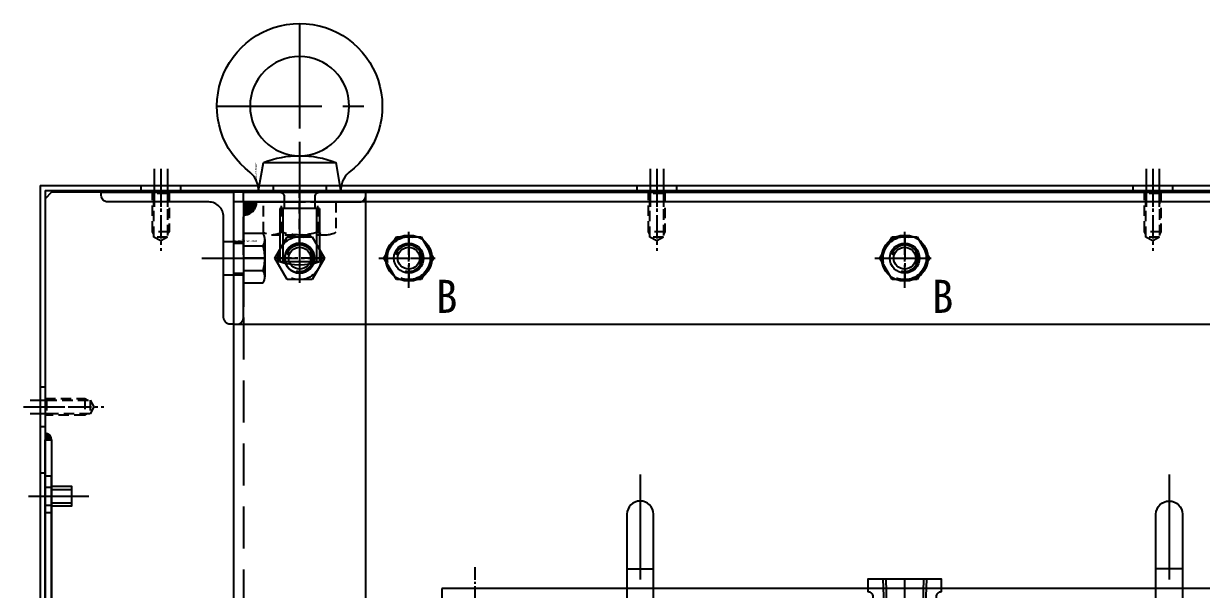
# Model space of a CAD drawing. Header units: millimetres. Extents: x 282 to 14566, y -4134 to 5341.
# Drawn here: x 7524.5 to 7880.7, y 1275.4 to 1446.6 of the extents above; entities that cross this region are included whole.
import ezdxf
from ezdxf.enums import TextEntityAlignment as Align

# ---------------------------------------------------------------- set-up
doc = ezdxf.new("R2010")
doc.units = ezdxf.units.MM
for name, pattern in [('CENTER', [50.8, 31.75, -6.35, 6.35, -6.35]), ('CENTER1', [10, 7, -1, 1, -1]), ('CENTER2', [28.575, 19.05, -3.175, 3.175, -3.175]), ('HIDDEN', [9.525, 6.35, -3.175]), ('HIDDEN2', [4.7625, 3.175, -1.5875]), ('HIDDENX2', [19.05, 12.7, -6.35])]:
    doc.linetypes.add(name, pattern=pattern)
for name, color, linetype in [('______', 7, 'Continuous'), ('BOM-T', 4, 'Continuous'), ('CENTER', 1, 'CENTER'), ('THIN', 3, 'Continuous')]:
    doc.layers.add(name, color=color, linetype=linetype)
doc.styles.add('HAN', font='')
doc.styles.get("Standard").update_dxf_attribs({"font": 'ISOCP.SHX', "bigfont": 'WHGTXT.SHX'})
doc.styles.get('HAN').set_extended_font_data('GulimChe')

# ---------------------------------------------------------------- blocks, each defined once
blk = doc.blocks.new('A$C74085A35')
blk.add_lwpolyline([(-4, 3.79), (-4, 44.5, -1), (4, 44.5), (4, 3.79)], format="xyb")
for points in [[(-4, 15), (-8.69, 15), (-10, 0), (10, 0), (8.69, 15), (4, 15)], [(-8.69, 15), (-5, 16.54), (-4, 16.54)], [(4, 16.54), (5, 16.54), (8.69, 15)]]:
    blk.add_lwpolyline(points)
at = {"layer": 'CENTER'}
for p, q in [((0, 56.5), (0, 0)), ((4, 28), (-4, 28))]:
    blk.add_line(p, q, dxfattribs=at)
blk = doc.blocks.new('VSRE5YDR6U6FT7')
at = {"layer": '______'}
for p, q in [((-69797.79, -60918.03), (-69789.79, -60918.28)), ((-69772.79, -60918.03), (-69780.79, -60918.28)), ((-69797.79, -60929.47), (-69789.79, -60929.22)), ((-69772.79, -60929.47), (-69780.79, -60929.22))]:
    blk.add_line(p, q, dxfattribs=at)
for points in [[(-69792.29, -60933.25, 0.414214), (-69793.79, -60934.75), (-69797.79, -60934.75), (-69797.79, -60912.75), (-69793.79, -60912.75, 0.414214), (-69792.29, -60914.25), (-69778.29, -60914.25, 0.414214), (-69776.79, -60912.75), (-69772.79, -60912.75), (-69772.79, -60934.75), (-69776.79, -60934.75, 0.414214), (-69778.29, -60933.25)], [(-69789.54, -60930.75, -0.414214), (-69789.79, -60930.5), (-69789.79, -60917, -0.414214), (-69789.54, -60916.75), (-69781.04, -60916.75, -0.414214), (-69780.79, -60917), (-69780.79, -60930.5, -0.414214), (-69781.04, -60930.75)]]:
    blk.add_lwpolyline(points, format="xyb", close=True, dxfattribs=at)
at = {"layer": 'CENTER'}
blk.add_lwpolyline([(-69797.79, -60923.75), (-69789.79, -60923.75), (-69780.79, -60923.75), (-69772.79, -60923.75)], dxfattribs=at)
at = {"layer": 'THIN'}
for p, q in [((-69797.79, -60917.17), (-69789.79, -60917.42)), ((-69772.79, -60917.17), (-69780.79, -60917.42)), ((-69797.79, -60930.33), (-69789.79, -60930.08)), ((-69772.79, -60930.33), (-69780.79, -60930.08))]:
    blk.add_line(p, q, dxfattribs=at)
blk = doc.blocks.new('A$C30AD7885')
at = {"color": 1, "linetype": 'CENTER2', "ltscale": 0.2}
for p, q in [((-260, 34.5), (-260, -6.5)), ((0, 34.5), (0, -6.5))]:
    blk.add_line(p, q, dxfattribs=at)
at = {"color": 3}
for p, q in [((10, 28), (-270, 28)), ((-270, 28), (-270, 0)), ((10, 28), (10, 0)), ((10, 0), (-270, 0))]:
    blk.add_line(p, q, dxfattribs=at)
at = {"color": 2, "linetype": 'HIDDEN2', "ltscale": 3}
blk.add_line((10, 6), (-270, 6), dxfattribs=at)
at = {"xscale": -1}
blk.add_blockref('A$C74085A35', (-210, 6), dxfattribs=at)
blk.add_blockref('A$C74085A35', (-50, 6))
at = {"layer": '______', "rotation": 90}
blk.add_blockref('VSRE5YDR6U6FT7', (-61053.75, 69803.79), dxfattribs=at)
blk = doc.blocks.new('A$C6BE73133')
blk.add_blockref('A$C30AD7885', (170, 522))
blk = doc.blocks.new('A$C253F4690')
at = {"color": 2, "linetype": 'HIDDEN2'}
for p, q in [((-5.48, -9.15), (-5.48, 0)), ((0, -13), (0, 3)), ((5.48, -9.15), (5.48, 0)), ((-8.23, -10), (8.23, -10))]:
    blk.add_line(p, q, dxfattribs=at)
blk.add_lwpolyline([(-10.97, 0), (-10.97, -9.15, 0.309401), (-5.48, -9.15, 0.154701), (5.48, -9.15, 0.309401), (10.97, -9.15), (10.97, 0), (-10.97, 0)], format="xyb", dxfattribs=at)
blk = doc.blocks.new('A$C5742324B')
for p, q in [((10.91, 9), (-10.91, 9)), ((-6, -5), (6, -5)), ((-6, -5), (-6, -21.05)), ((6, -5), (6, -21.05)), ((6, -21.05), (-6, -21.05))]:
    blk.add_line(p, q)
for points in [[(12.5, 0, -0.237131), (14.92, 5.94, 3.020253), (-14.92, 5.94, -0.237131), (-12.5, 0)], [(-4.7, -5), (-4.7, -1.4, 0.414214), (-6.1, 0)], [(6.1, 0, 0.414214), (4.7, -1.4), (4.7, -5)], [(6, -21.05, -0.157869), (-6, -21.05)]]:
    blk.add_lwpolyline(points, format="xyb")
blk.add_lwpolyline([(10.91, 9, 0.183318), (-10.91, 9), (-12.5, 0), (12.5, 0)], format="xyb", close=True)
blk.add_circle((0, 26), 15)
at = {"layer": 'CENTER'}
for p, q in [((0, 51), (0, -22)), ((25, 26), (-25, 26))]:
    blk.add_line(p, q, dxfattribs=at)
at = {"layer": 'THIN'}
for points in [[(-5.05, -5), (-5.05, -21.05)], [(5.05, -5), (5.05, -21.05)]]:
    blk.add_lwpolyline(points, dxfattribs=at)
at = {"layer": 'BOM-T', "color": 4}
blk.add_text('M12X1.75-22L', height=0.6, rotation=270, dxfattribs=at).set_placement((13.2, 9), align=Align.MIDDLE_LEFT)
blk = doc.blocks.new('A$C45832701')
at = {"color": 1, "linetype": 'CENTER1'}
for p, q in [((0, 656.5), (0, 643.5)), ((-24, 650), (-13, 650)), ((-7.51, 650), (7.51, 650))]:
    blk.add_line(p, q, dxfattribs=at)
at = {"color": 2, "linetype": 'HIDDEN2'}
for p, q in [((-20, 655), (-17, 655)), ((-20, 645), (-17, 645))]:
    blk.add_line(p, q, dxfattribs=at)
at = {"color": 2, "linetype": 'HIDDENX2'}
blk.add_line((-17, 632), (-17, 38), dxfattribs=at)
blk.add_lwpolyline([(-20, 670), (-20, 630), (-19, 630, 0.414214), (-17, 632), (-17, 662.5, -0.414214), (-12.5, 667), (18, 667, 0.414214), (20, 669), (20, 670)], format="xyb", close=True, dxfattribs=at)
at = {"color": 4}
blk.add_lwpolyline([(20, 0), (20, 670), (-20, 670), (-20, 0)], close=True, dxfattribs=at)
at = {"color": 2, "linetype": 'HIDDENX2'}
blk.add_lwpolyline([(3.75, 643.5), (-3.75, 643.5), (-7.51, 650), (-3.75, 656.5), (3.75, 656.5), (7.51, 650), (3.75, 643.5)], dxfattribs=at)
blk.add_circle((0, 650), 6.5, dxfattribs=at)
at = {"color": 4}
blk.add_circle((0, 650), 4.5, dxfattribs=at)
blk.add_circle((0, 650), 3.32)
at = {"layer": 'THIN'}
blk.add_arc((0, 650), 4, 255, 165, dxfattribs=at)
at = {"xscale": -1}
for name, p in [('A$C5742324B', (0, 670)), ('A$C253F4690', (0, 667))]:
    blk.add_blockref(name, p, dxfattribs=at)
blk = doc.blocks.new('A$C59CC2664')
at = {"color": 3}
blk.add_line((-20, 17), (386, 17), dxfattribs=at)
at = {"color": 1, "linetype": 'CENTER1'}
for p, q in [((366, 7.5), (366, -7.5)), ((358.5, 0), (373.5, 0))]:
    blk.add_line(p, q, dxfattribs=at)
at = {"color": 3}
blk.add_lwpolyline([(386, -20), (-20, -20), (-20, 20), (386, 20)], close=True, dxfattribs=at)
blk.add_circle((366, 0), 4.5, dxfattribs=at)
blk = doc.blocks.new('A$C3DA20913')
h = blk.add_hatch(color=256)
h.dxf.hatch_style = 1
h.paths.add_polyline_path([(-350, 13, 0.414214), (-346, 17), (-350, 17)])
at = {"color": 3}
for p, q in [((-350, 20), (50, 20)), ((-350, 17), (-350, 20)), ((-353, 17), (-353, -20)), ((-350, 17), (-353, 17)), ((-353, -20), (53, -20))]:
    blk.add_line(p, q, dxfattribs=at)
at = {"color": 2, "linetype": 'HIDDENX2'}
for p, q in [((50, 17), (-350, 17)), ((-350, 17), (-350, -20)), ((-350, 3.75), (-344.08, 3.75)), ((-343.5, 5.63), (-343.5, -5.63)), ((-350, -3.75), (-344.08, -3.75))]:
    blk.add_line(p, q, dxfattribs=at)
at = {"color": 2, "linetype": 'HIDDEN2'}
for p, q in [((-353, 4.5), (-350, 4.5)), ((-353, -4.5), (-350, -4.5))]:
    blk.add_line(p, q, dxfattribs=at)
at = {"color": 1, "linetype": 'CENTER1'}
for p, q in [((-300, 6.5), (-300, -6.5)), ((-150, 6.5), (-150, -6.5)), ((-359.54, 0), (-343.46, 0)), ((-307.51, 0), (-292.49, 0)), ((-157.51, 0), (-142.49, 0))]:
    blk.add_line(p, q, dxfattribs=at)
at = {"color": 2, "linetype": 'HIDDENX2'}
blk.add_lwpolyline([(-350, 7.51), (-350, -7.51), (-344.08, -7.51, 0.309401), (-344.08, -3.75, 0.154701), (-344.08, 3.75, 0.309401), (-344.08, 7.51)], format="xyb", close=True, dxfattribs=at)
for points in [[(-296.25, -6.5), (-303.75, -6.5), (-307.51, 0), (-303.75, 6.5), (-296.25, 6.5), (-292.49, 0), (-296.25, -6.5)], [(-146.25, -6.5), (-153.75, -6.5), (-157.51, 0), (-153.75, 6.5), (-146.25, 6.5), (-142.49, 0), (-146.25, -6.5)]]:
    blk.add_lwpolyline(points, dxfattribs=at)
for centre in [(-300, 0), (-150, 0)]:
    blk.add_circle(centre, 6.5, dxfattribs=at)
at = {"color": 3}
for centre in [(-300, 0), (-150, 0)]:
    blk.add_circle(centre, 4.5, dxfattribs=at)
for centre in [(-300, 0), (-150, 0)]:
    blk.add_circle(centre, 3.32)
at = {"color": 2, "linetype": 'HIDDENX2'}
blk.add_arc((-350, 17), 4, 270, 0, dxfattribs=at)
at = {"layer": 'CENTER'}
blk.add_line((-343.5, 0), (-350, 0), dxfattribs=at)
at = {"layer": 'THIN'}
for centre in [(-300, 0), (-150, 0)]:
    blk.add_arc(centre, 4, 255, 165, dxfattribs=at)
at = {"layer": 'BOM-T', "color": 4}
blk.add_text('M8X1.25 (Type 1)', height=0.6, rotation=180, dxfattribs=at).set_placement((-345.84, 5.2), align=Align.MIDDLE_LEFT)
blk = doc.blocks.new('A$C11A54ADD')
at = {"color": 2, "linetype": 'HIDDEN2'}
for p, q in [((3, 5), (0, 5)), ((3, -5), (0, -5))]:
    blk.add_line(p, q, dxfattribs=at)
at = {"color": 1, "linetype": 'CENTER1'}
blk.add_line((9.54, 0), (-6.54, 0), dxfattribs=at)
at = {"color": 3}
blk.add_lwpolyline([(0, 20), (0, -20), (1, -20, 0.414214), (3, -18), (3, 12.5, -0.414214), (7.5, 17), (38, 17, 0.414214), (40, 19), (40, 20)], format="xyb", close=True, dxfattribs=at)
blk = doc.blocks.new('A$C6A51511A')
at = {"color": 1, "linetype": 'CENTER1'}
for p, q in [((-415, 688), (-415, 667.21)), ((-265, 688), (-265, 667.21)), ((-115, 688), (-115, 667.21)), ((-340, 656), (-340, 674)), ((-190, 656), (-190, 674)), ((-349, 665), (-331, 665)), ((-199, 665), (-181, 665)), ((-453, 620), (-432.21, 620))]:
    blk.add_line(p, q, dxfattribs=at)
at = {"color": 2, "linetype": 'HIDDEN2'}
for p, q in [((-412.5, 673), (-417.5, 673)), ((-412.93, 671.4), (-417.07, 671.4)), ((-262.5, 673), (-267.5, 673)), ((-262.93, 671.4), (-267.07, 671.4)), ((-112.5, 673), (-117.5, 673)), ((-112.93, 671.4), (-117.07, 671.4)), ((-438, 622.5), (-438, 617.5)), ((-436.4, 622.07), (-436.4, 617.93))]:
    blk.add_line(p, q, dxfattribs=at)
at = {"color": 30}
blk.add_lwpolyline([(-395, 41), (-395, -15), (15, -15), (15, 41, -1), (65, 41), (65, -15), (70, -15), (70, 683), (68, 685), (-448, 685), (-450, 683), (-450, -15), (-445, -15), (-445, 41, -1)], format="xyb", close=True, dxfattribs=at)
at = {"color": 2, "linetype": 'HIDDEN2'}
for points in [[(-417.07, 672.25), (-417.5, 673), (-417.5, 685)], [(-412.5, 685), (-412.93, 684.57), (-417.07, 684.57), (-417.5, 685)], [(-412.93, 684.57), (-412.93, 671.4), (-415, 670.21), (-417.07, 671.4), (-417.07, 684.57)], [(-412.5, 685), (-412.5, 673), (-412.93, 672.25)], [(-267.07, 672.25), (-267.5, 673), (-267.5, 685)], [(-262.5, 685), (-262.93, 684.57), (-267.07, 684.57), (-267.5, 685)], [(-262.93, 684.57), (-262.93, 671.4), (-265, 670.21), (-267.07, 671.4), (-267.07, 684.57)], [(-262.5, 685), (-262.5, 673), (-262.93, 672.25)], [(-117.07, 672.25), (-117.5, 673), (-117.5, 685)], [(-112.5, 685), (-112.93, 684.57), (-117.07, 684.57), (-117.5, 685)], [(-112.93, 684.57), (-112.93, 671.4), (-115, 670.21), (-117.07, 671.4), (-117.07, 684.57)], [(-112.5, 685), (-112.5, 673), (-112.93, 672.25)], [(-450, 622.5), (-438, 622.5), (-437.25, 622.07)], [(-450, 622.5), (-449.57, 622.07), (-449.57, 617.93), (-450, 617.5)], [(-449.57, 622.07), (-436.4, 622.07), (-435.21, 620), (-436.4, 617.93), (-449.57, 617.93)], [(-437.25, 617.93), (-438, 617.5), (-450, 617.5)]]:
    blk.add_lwpolyline(points, dxfattribs=at)
at = {"color": 30}
for centre, radius in [((-340, 665), 7), ((-190, 665), 7), ((-340, 665), 4.5), ((-190, 665), 4.5)]:
    blk.add_circle(centre, radius, dxfattribs=at)
at = {"color": 6, "style": 'HAN'}
for p in [(-331.75, 648.45), (-181.75, 648.45)]:
    blk.add_text('B', height=10, dxfattribs=at).set_placement(p)
blk = doc.blocks.new('A$C578054EA')
at = {"color": 1, "linetype": 'CENTER'}
blk.add_line((7, 0), (-5, 0), dxfattribs=at)
at = {"color": 2, "linetype": 'HIDDEN'}
for p, q in [((2, 2.75), (0, 2.75)), ((2, -2.75), (0, -2.75))]:
    blk.add_line(p, q, dxfattribs=at)
at = {"color": 3}
blk.add_lwpolyline([(0, -537), (0, 6), (2, 6), (2, -537)], close=True, dxfattribs=at)
blk = doc.blocks.new('A$C1A2F0240')
for p, q in [((2, 550), (8, 550)), ((2, 548), (8, 548)), ((2, 546), (8, 546))]:
    blk.add_line(p, q)
at = {"color": 1, "linetype": 'CENTER'}
blk.add_line((-2.74, 548), (13.2, 548), dxfattribs=at)
at = {"color": 2, "linetype": 'HIDDEN'}
blk.add_line((0, 543), (2, 543), dxfattribs=at)
at = {"color": 3}
blk.add_lwpolyline([(0, 565), (2, 565), (2, 0), (0, 0)], close=True, dxfattribs=at)
blk.add_lwpolyline([(2, 551), (8, 551), (8, 545), (2, 545)], close=True)
blk = doc.blocks.new('A$C63215B74')
h = blk.add_hatch(color=256)
h.dxf.hatch_style = 1
h.paths.add_polyline_path([(-548, 597, -0.414214), (-546, 595), (-548, 595)])
at = {"color": 1, "linetype": 'CENTER'}
for p, q in [((-471, 685.24), (-471, 657.26)), ((-515, 677), (-515, 665.5)), ((-513, 677), (-513, 665.5)), ((-511, 677), (-511, 665.5)), ((-365, 677), (-365, 665.5)), ((-363, 677), (-363, 665.5)), ((-361, 677), (-361, 665.5)), ((-215, 677), (-215, 665.5)), ((-213, 677), (-213, 665.5)), ((-211, 677), (-211, 665.5)), ((-552.5, 607), (-545, 607)), ((-554.5, 605), (-543, 605)), ((-552.5, 603), (-545, 603))]:
    blk.add_line(p, q, dxfattribs=at)
at = {"color": 3}
for p, q in [((-549.5, 672), (-26.5, 672)), ((-549.5, 672), (-549.5, 1.5)), ((-548, 670.5), (-28, 670.5)), ((-548, 670.5), (-548, 0))]:
    blk.add_line(p, q, dxfattribs=at)
at = {"color": 2, "linetype": 'HIDDENX2'}
for p, q in [((-519, 672), (-519, 670.5)), ((-507, 672), (-507, 670.5)), ((-479, 672), (-479, 670.5)), ((-463, 672), (-463, 670.5)), ((-369, 672), (-369, 670.5)), ((-357, 672), (-357, 670.5)), ((-219, 672), (-219, 670.5)), ((-207, 672), (-207, 670.5))]:
    blk.add_line(p, q, dxfattribs=at)
at = {"color": 2, "linetype": 'HIDDEN'}
for p, q in [((-548, 611), (-549.5, 611)), ((-548, 599), (-549.5, 599)), ((-549.5, 585), (-548, 585))]:
    blk.add_line(p, q, dxfattribs=at)
blk.add_arc((-548, 595), 2, 0, 90)
blk.add_blockref('A$C1A2F0240', (-548, 30))

msp = doc.modelspace()

# ---------------------------------------------------------------- block references
for name, p in [('A$C45832701', (7607.991, 725.631)), ('A$C63215B74', (8078.991, 725.631)), ('A$C6A51511A', (7980.991, 710.631)), ('A$C3DA20913', (7940.991, 1375.631)), ('A$C6BE73133', (7750.991, 725.631))]:
    msp.add_blockref(name, p)
at = {"xscale": -1}
for name, p in [('A$C11A54ADD', (7587.991, 1375.631)), ('A$C59CC2664', (7973.991, 1375.631)), ('A$C578054EA', (7532.991, 1303.631))]:
    msp.add_blockref(name, p, dxfattribs=at)

doc.saveas('drawing.dxf')
